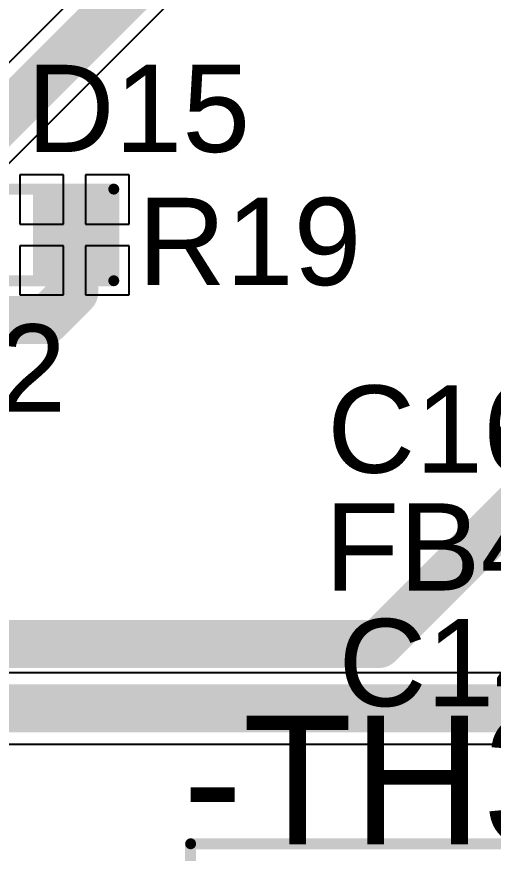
# Model space of a CAD drawing. Header units: millimetres. Extents: x -0.27 to 4.7, y -0.39 to 2.83.
# Drawn here: x 2.0475 to 2.266, y 0.3016 to 0.685 of the extents above; entities that cross this region are included whole.
import ezdxf

# ---------------------------------------------------------------- set-up
doc = ezdxf.new("R2010")
doc.units = ezdxf.units.MM
doc.header["$MEASUREMENT"] = 0
for name, color, linetype in [('BottomLayer', 5, 'Continuous'), ('TopLayer', 1, 'Continuous'), ('TopOverlay', 2, 'Continuous'), ('TopPaste', 8, 'Continuous'), ('TopSolder', 216, 'Continuous')]:
    doc.layers.add(name, color=color, linetype=linetype)
doc.styles.add('Arial', font='arial.ttf', dxfattribs={"height": 0.2})

# ---------------------------------------------------------------- blocks, each defined once
blk = doc.blocks.new('HA0200500000G_4')
at = {"layer": 'TopOverlay', "const_width": 0.005}
for points in [[(-0.301, -0.21), (-0.301, 0.212)], [(-0.301, 0.212), (0.203, 0.212)]]:
    blk.add_lwpolyline(points, dxfattribs=at)
at = {"layer": 'TopOverlay', "const_width": 0.0025}
blk.add_lwpolyline([(-0.30225, 0.212, 1), (-0.29975, 0.212, 1)], format="xyb", close=True, dxfattribs=at)
blk.add_lwpolyline([(-0.30225, 0.212, 1), (-0.29975, 0.212, 1)], format="xyb", close=True, dxfattribs=at)
blk = doc.blocks.new('ZIO_101954_8')
at = {"layer": 'TopOverlay', "const_width": 0.005}
blk.add_lwpolyline([(-0.719, -1.74), (0.719, -1.74)], dxfattribs=at)
blk = doc.blocks.new('R___0603_83')
at = {"layer": 'TopLayer'}
for points in [[(-0.015, 0.0175), (-0.015, -0.0175), (-0.045, -0.0175), (-0.045, 0.0175)], [(0.045, 0.0175), (0.045, -0.0175), (0.015, -0.0175), (0.015, 0.0175)]]:
    blk.add_hatch(color=1, dxfattribs=at).paths.add_polyline_path(points)
at = {"layer": 'TopPaste'}
for points in [[(-0.015, 0.0175), (-0.015, -0.0175), (-0.045, -0.0175), (-0.045, 0.0175)], [(0.045, 0.0175), (0.045, -0.0175), (0.015, -0.0175), (0.015, 0.0175)]]:
    blk.add_hatch(color=8, dxfattribs=at).paths.add_polyline_path(points)
at = {"layer": 'TopSolder'}
for points in [[(-0.011, 0.0215), (-0.011, -0.0215), (-0.049, -0.0215), (-0.049, 0.0215)], [(0.049, 0.0215), (0.049, -0.0215), (0.011, -0.0215), (0.011, 0.0215)]]:
    blk.add_hatch(color=216, dxfattribs=at).paths.add_polyline_path(points)
at = {"layer": 'TopOverlay', "const_width": 0.005}
for points in [[(-0.048, 0.021), (-0.048, -0.021)], [(0.048, 0.021), (-0.048, 0.021)], [(0.048, 0.021), (0.048, -0.021)], [(0.048, -0.021), (-0.048, -0.021)]]:
    blk.add_lwpolyline(points, dxfattribs=at)
at = {"layer": 'TopOverlay', "const_width": 0.0025}
for points in [[(-0.04925, 0.021, 1), (-0.04675, 0.021, 1)], [(-0.04925, 0.021, 1), (-0.04675, 0.021, 1)], [(0.04675, 0.021, 1), (0.04925, 0.021, 1)], [(0.04675, 0.021, 1), (0.04925, 0.021, 1)], [(-0.04925, -0.021, 1), (-0.04675, -0.021, 1)], [(-0.04925, -0.021, 1), (-0.04675, -0.021, 1)], [(0.04675, -0.021, 1), (0.04925, -0.021, 1)], [(0.04675, -0.021, 1), (0.04925, -0.021, 1)]]:
    blk.add_lwpolyline(points, format="xyb", close=True, dxfattribs=at)

msp = doc.modelspace()

# ---------------------------------------------------------------- linework, layer by layer
at = {"layer": 'BottomLayer'}
for p, q in [((2.13269, 0.75276), (2.0044, 0.62447)), ((2.02747, 0.6014), (2.16054, 0.73446)), ((2.69813, 0.38426), (2.02142, 0.38426)), ((2.0209, 0.35164), (3.24284, 0.35164))]:
    msp.add_line(p, q, dxfattribs=at)
at = {"layer": 'BottomLayer', "const_width": 0.022}
for points in [[(2.013, 0.61), (2.149, 0.746)], [(2.21332, 0.39745), (2.35505, 0.53918)], [(1.79382, 0.39745), (2.21332, 0.39745)], [(2.01705, 0.36795), (2.74405, 0.36795)]]:
    msp.add_lwpolyline(points, dxfattribs=at)
at = {"layer": 'BottomLayer', "const_width": 0.011}
msp.add_lwpolyline([(2.20782, 0.39745, 1), (2.21882, 0.39745, 1)], format="xyb", close=True, dxfattribs=at)
msp.add_lwpolyline([(2.20782, 0.39745, 1), (2.21882, 0.39745, 1)], format="xyb", close=True, dxfattribs=at)
at = {"layer": 'TopLayer'}
for p, q in [((2.069, 0.6125), (2.049, 0.6125)), ((2.049, 0.6125), (2.049, 0.59)), ((2.069, 0.59), (2.069, 0.6125)), ((2.099, 0.6125), (2.079, 0.6125)), ((2.079, 0.6125), (2.079, 0.59)), ((2.099, 0.59), (2.099, 0.6125)), ((2.049, 0.59), (2.069, 0.59)), ((2.079, 0.59), (2.099, 0.59)), ((2.069, 0.58), (2.049, 0.58)), ((2.049, 0.58), (2.049, 0.5575)), ((2.069, 0.5575), (2.069, 0.58)), ((2.099, 0.58), (2.079, 0.58)), ((2.079, 0.58), (2.079, 0.5575)), ((2.099, 0.5575), (2.099, 0.58)), ((2.049, 0.5575), (2.069, 0.5575)), ((2.079, 0.5575), (2.099, 0.5575))]:
    msp.add_line(p, q, dxfattribs=at)
at = {"layer": 'TopLayer', "const_width": 0.022}
for points in [[(2.07389, 0.58489), (2.074, 0.585)], [(2.07389, 0.55889), (2.07389, 0.58489)], [(2.061, 0.546), (2.07389, 0.55889)], [(1.93882, 0.546), (2.061, 0.546)]]:
    msp.add_lwpolyline(points, dxfattribs=at)
at = {"layer": 'TopLayer', "const_width": 0.011}
for points in [[(2.06839, 0.58489, 1), (2.07939, 0.58489, 1)], [(2.06839, 0.58489, 1), (2.07939, 0.58489, 1)], [(2.0685, 0.585, 1), (2.0795, 0.585, 1)], [(2.06839, 0.55889, 1), (2.07939, 0.55889, 1)], [(2.06839, 0.55889, 1), (2.07939, 0.55889, 1)], [(2.0555, 0.546, 1), (2.0665, 0.546, 1)], [(2.0555, 0.546, 1), (2.0665, 0.546, 1)]]:
    msp.add_lwpolyline(points, format="xyb", close=True, dxfattribs=at)

# ---------------------------------------------------------------- block references
for name, p in [('ZIO_101954_8', (2.263, 2.113)), ('HA0200500000G_4', (2.42822, 0.09395))]:
    msp.add_blockref(name, p)
at = {"rotation": 180}
msp.add_blockref('R___0603_83', (2.044, 0.585), dxfattribs=at)

# ---------------------------------------------------------------- texts
at = {"layer": 'TopOverlay', "style": 'Arial'}
for s, p in [('D15', (2.05202, 0.62301)), ('R19', (2.10302, 0.56201)), ('C22', (1.96768, 0.50401)), ('C16', (2.18984, 0.47601)), ('FB4', (2.18868, 0.42201)), ('C14', (2.19502, 0.36901))]:
    msp.add_text(s, height=0.04, dxfattribs=at).set_placement(p)
msp.add_text('-TH3+', height=0.059055, rotation=360, dxfattribs=at).set_placement((2.12362, 0.30564))

doc.saveas('drawing.dxf')
